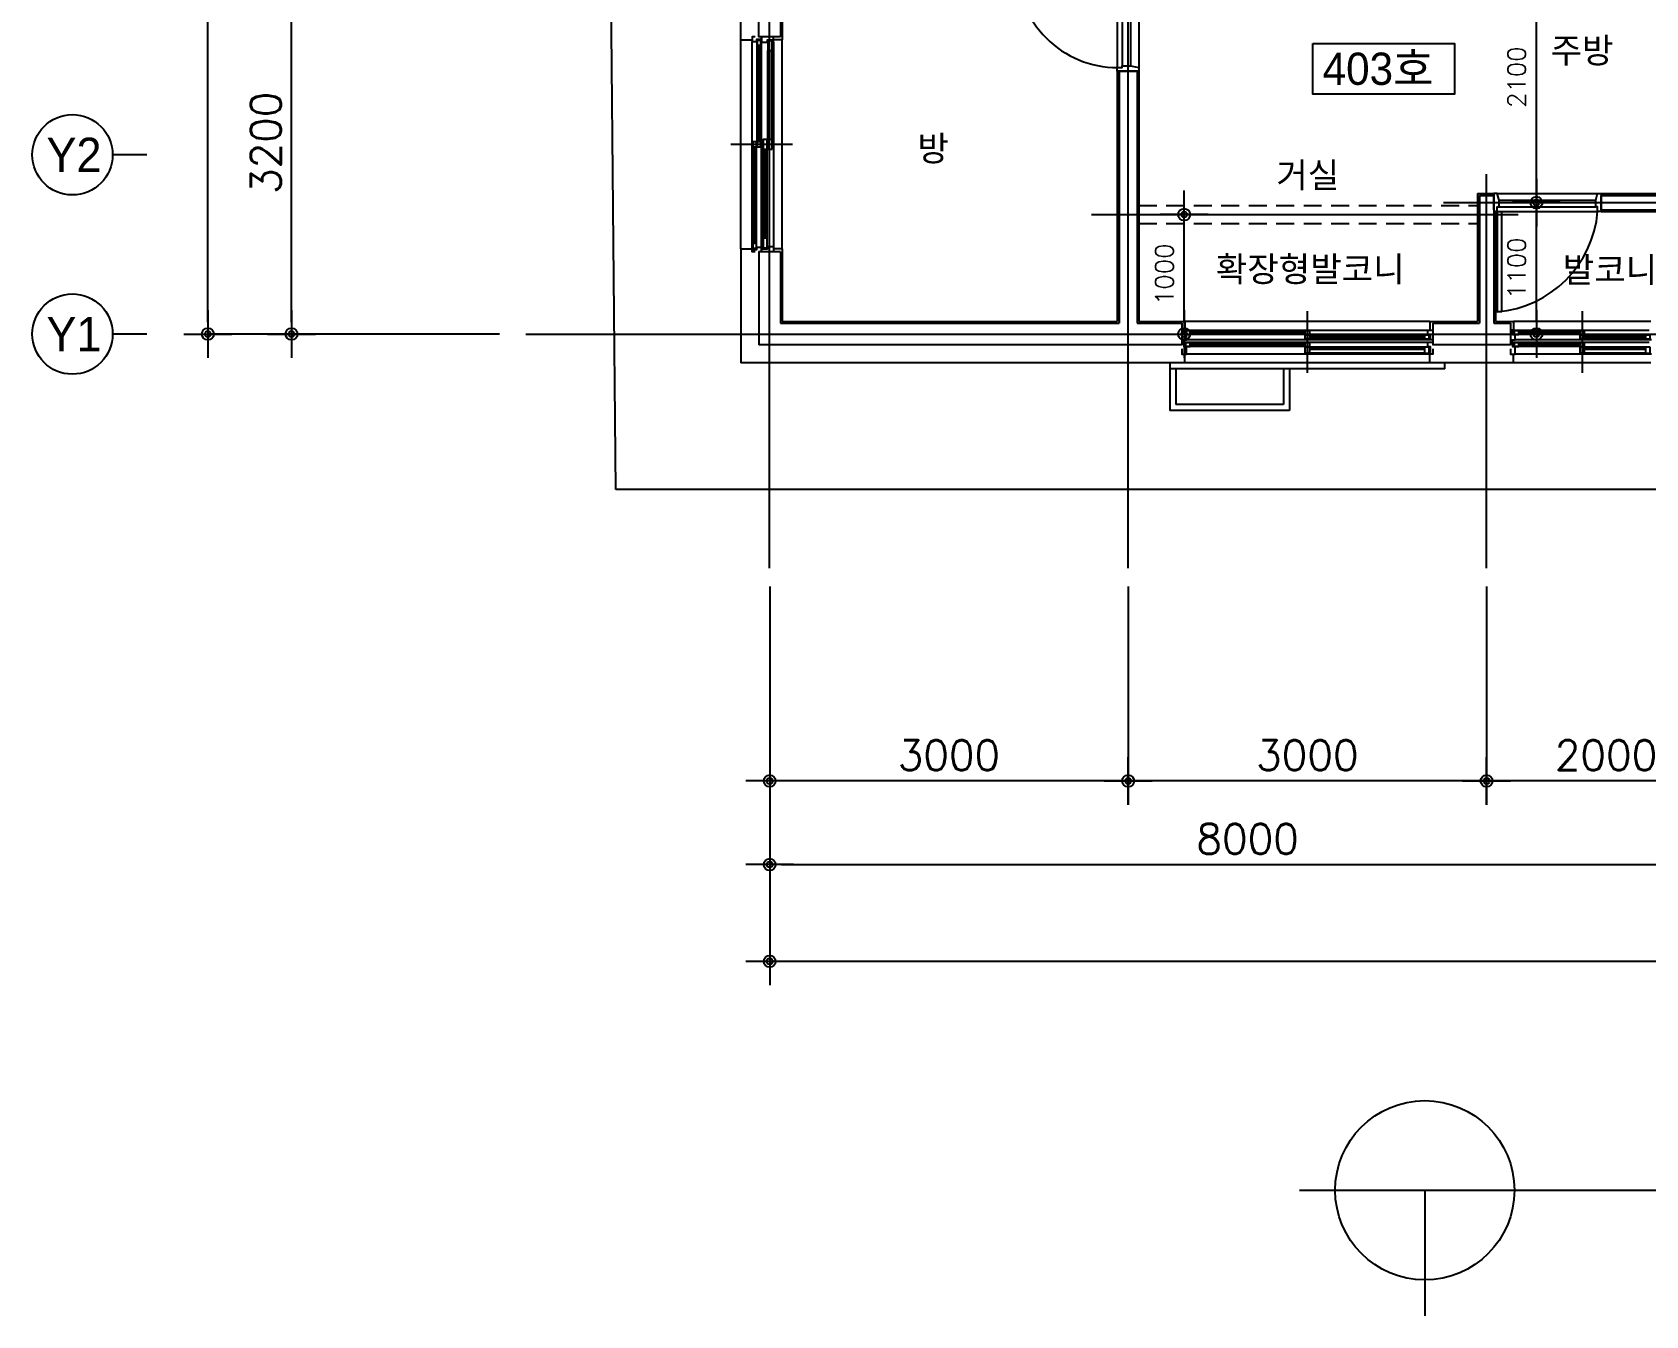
# Model space of a CAD drawing. Header units: millimetres. Extents: x 5537433 to 5830173, y -900794 to -778623.
# Drawn here: x 5621769 to 5635273, y -831370 to -820629 of the extents above; entities that cross this region are included whole.
import ezdxf
from ezdxf.enums import TextEntityAlignment as Align

# ---------------------------------------------------------------- set-up
doc = ezdxf.new("R2010")
doc.units = ezdxf.units.MM
doc.header["$LTSCALE"] = 100
doc.linetypes.add('CEN', pattern=[62, 60, -1, 0, -1])
doc.linetypes.add('HID', pattern=[2.3, 1.5, -0.8])
doc.layers.get('0').update_dxf_attribs({"linetype": 'CONTINUOUS'})
doc.layers.get('DEFPOINTS').update_dxf_attribs({"linetype": 'CONTINUOUS'})
for name, color, linetype in [('60', 60, 'CONTINUOUS'), ('CEN', 1, 'CEN'), ('COL', 2, 'CONTINUOUS'), ('DIM', 7, 'CONTINUOUS'), ('ETC', 6, 'CONTINUOUS'), ('FIN', 9, 'CONTINUOUS'), ('WID', 4, 'CONTINUOUS')]:
    doc.layers.add(name, color=color, linetype=linetype)
doc.styles.add('2', font='')
doc.styles.add('GHS', font='ROMANS.shx', dxfattribs={"bigfont": 'GHS.shx'})
doc.styles.get('2').set_extended_font_data('HYtbrB')
doc.dimstyles.get("Standard").update_dxf_attribs({"dimtxt": 0.18, "dimasz": 0.18, "dimexe": 0.18, "dimexo": 0.0625, "dimgap": 0.09, "dimtad": 0, "dimtih": 1, "dimtoh": 1, "dimdec": 4, "dimzin": 0, "dimdsep": 46, "dimtxsty": 'STANDARD', "dimcen": 0.09, "dimadec": 0, "dimazin": 0, "dimtfac": 1, "dimtdec": 4, "dimtofl": 0, "dimtmove": 0, "dimatfit": 3, "dimfxl": 1, "dimtolj": 1, "dimtzin": 0, "dimarcsym": 0})

# ---------------------------------------------------------------- blocks, each defined once
blk = doc.blocks.new('Z_DOT')
at = {"layer": 'DIM', "color": 7}
for p, q in [((0, -2), (0, 2)), ((-2, 0), (2, 0))]:
    blk.add_line(p, q, dxfattribs=at)
for radius in [0.5, 0.25]:
    blk.add_circle((0, 0), radius, dxfattribs=at)
blk = doc.blocks.new('*D55')
at = {"layer": 'DEFPOINTS', "color": 0, "linetype": 'Continuous', "transparency": 16777216}
for p in [(5627941, -825033), (5635941, -825033), (5635941, -827594)]:
    blk.add_point(p, dxfattribs=at)
at = {"layer": 'DIM', "color": 0, "linetype": 'Continuous', "lineweight": -2, "transparency": 16777216}
for p, q in [((5627941, -825333), (5627941, -827594)), ((5635941, -825333), (5635941, -827594)), ((5628041, -827594), (5635841, -827594))]:
    blk.add_line(p, q, dxfattribs=at)
at = {"layer": 'DIM', "color": 0, "linetype": 'Continuous', "lineweight": -2, "transparency": 16777216, "xscale": 100, "yscale": 100, "zscale": 100, "rotation": 180}
blk.add_blockref('Z_DOT', (5627941, -827594), dxfattribs=at)
at = {"layer": 'DIM', "color": 0, "linetype": 'Continuous', "lineweight": -2, "transparency": 16777216, "xscale": 100, "yscale": 100, "zscale": 100}
blk.add_blockref('Z_DOT', (5635941, -827594), dxfattribs=at)
at = {"layer": 'DIM', "color": 60, "linetype": 'Continuous', "transparency": 16777216, "insert": (5631941, -827379), "char_height": 250, "attachment_point": 5, "style": 'GHS'}
blk.add_mtext('\\A1;8000', dxfattribs=at)
blk = doc.blocks.new('*D56')
at = {"layer": 'DEFPOINTS', "color": 0, "linetype": 'Continuous', "transparency": 16777216}
for p in [(5627941, -824967), (5644341, -824967), (5627941, -828404)]:
    blk.add_point(p, dxfattribs=at)
at = {"layer": 'DIM', "color": 0, "linetype": 'Continuous', "lineweight": -2, "transparency": 16777216}
for p, q in [((5627941, -825267), (5627941, -828404)), ((5644341, -825267), (5644341, -828404)), ((5644241, -828404), (5628041, -828404))]:
    blk.add_line(p, q, dxfattribs=at)
at = {"layer": 'DIM', "color": 0, "linetype": 'Continuous', "lineweight": -2, "transparency": 16777216, "xscale": 100, "yscale": 100, "zscale": 100, "rotation": 180}
blk.add_blockref('Z_DOT', (5627941, -828404), dxfattribs=at)
at = {"layer": 'DIM', "color": 0, "linetype": 'Continuous', "lineweight": -2, "transparency": 16777216, "xscale": 100, "yscale": 100, "zscale": 100}
blk.add_blockref('Z_DOT', (5644341, -828404), dxfattribs=at)
at = {"layer": 'DIM', "color": 60, "linetype": 'Continuous', "transparency": 16777216, "insert": (5636141, -828189), "char_height": 250, "attachment_point": 5, "style": 'GHS'}
blk.add_mtext('\\A1;16400', dxfattribs=at)
blk = doc.blocks.new('*D57')
at = {"layer": 'DEFPOINTS', "color": 0, "linetype": 'Continuous', "transparency": 16777216}
for p in [(5627941, -824967), (5630941, -824967), (5627941, -826894)]:
    blk.add_point(p, dxfattribs=at)
at = {"layer": 'DIM', "color": 0, "linetype": 'Continuous', "lineweight": -2, "transparency": 16777216}
for p, q in [((5627941, -825267), (5627941, -826894)), ((5630941, -825267), (5630941, -826894)), ((5630841, -826894), (5628041, -826894))]:
    blk.add_line(p, q, dxfattribs=at)
at = {"layer": 'DIM', "color": 0, "linetype": 'Continuous', "lineweight": -2, "transparency": 16777216, "xscale": 100, "yscale": 100, "zscale": 100, "rotation": 180}
blk.add_blockref('Z_DOT', (5627941, -826894), dxfattribs=at)
at = {"layer": 'DIM', "color": 0, "linetype": 'Continuous', "lineweight": -2, "transparency": 16777216, "xscale": 100, "yscale": 100, "zscale": 100}
blk.add_blockref('Z_DOT', (5630941, -826894), dxfattribs=at)
at = {"layer": 'DIM', "color": 60, "linetype": 'Continuous', "transparency": 16777216, "insert": (5629441, -826679), "char_height": 250, "attachment_point": 5, "style": 'GHS'}
blk.add_mtext('\\A1;3000', dxfattribs=at)
blk = doc.blocks.new('*D58')
at = {"layer": 'DEFPOINTS', "color": 0, "linetype": 'Continuous', "transparency": 16777216}
for p in [(5623939, -819954), (5625980, -819954), (5625980, -823154)]:
    blk.add_point(p, dxfattribs=at)
at = {"layer": 'DIM', "color": 0, "linetype": 'Continuous', "lineweight": -2, "transparency": 16777216}
for p, q in [((5625680, -819954), (5623939, -819954)), ((5623939, -823054), (5623939, -820054)), ((5625680, -823154), (5623939, -823154))]:
    blk.add_line(p, q, dxfattribs=at)
at = {"layer": 'DIM', "color": 0, "linetype": 'Continuous', "lineweight": -2, "transparency": 16777216, "xscale": 100, "yscale": 100, "zscale": 100}
for p, rotation in [((5623939, -819954), 90), ((5623939, -823154), 270)]:
    blk.add_blockref('Z_DOT', p, dxfattribs=dict(at, rotation=rotation))
at = {"layer": 'DIM', "color": 60, "linetype": 'Continuous', "transparency": 16777216, "insert": (5623724, -821554), "char_height": 250, "attachment_point": 5, "rotation": 90, "style": 'GHS'}
blk.add_mtext('\\A1;3200', dxfattribs=at)
blk = doc.blocks.new('*D59')
at = {"layer": 'DEFPOINTS', "color": 0, "linetype": 'Continuous', "transparency": 16777216}
for p in [(5623239, -813554), (5625937, -813554), (5625937, -823154)]:
    blk.add_point(p, dxfattribs=at)
at = {"layer": 'DIM', "color": 0, "linetype": 'Continuous', "lineweight": -2, "transparency": 16777216}
for p, q in [((5625637, -813554), (5623239, -813554)), ((5623239, -823054), (5623239, -813654)), ((5625637, -823154), (5623239, -823154))]:
    blk.add_line(p, q, dxfattribs=at)
at = {"layer": 'DIM', "color": 0, "linetype": 'Continuous', "lineweight": -2, "transparency": 16777216, "xscale": 100, "yscale": 100, "zscale": 100}
for p, rotation in [((5623239, -813554), 90), ((5623239, -823154), 270)]:
    blk.add_blockref('Z_DOT', p, dxfattribs=dict(at, rotation=rotation))
at = {"layer": 'DIM', "color": 60, "linetype": 'Continuous', "transparency": 16777216, "insert": (5623024, -818354), "char_height": 250, "attachment_point": 5, "rotation": 90, "style": 'GHS'}
blk.add_mtext('\\A1;9600', dxfattribs=at)
blk = doc.blocks.new('*D69')
at = {"layer": 'DEFPOINTS', "color": 0, "linetype": 'Continuous', "transparency": 16777216}
for p in [(5630941, -824967), (5633941, -824967), (5630941, -826894)]:
    blk.add_point(p, dxfattribs=at)
at = {"layer": 'DIM', "color": 0, "linetype": 'Continuous', "lineweight": -2, "transparency": 16777216}
for p, q in [((5630941, -825267), (5630941, -826894)), ((5633941, -825267), (5633941, -826894)), ((5633841, -826894), (5631041, -826894))]:
    blk.add_line(p, q, dxfattribs=at)
at = {"layer": 'DIM', "color": 0, "linetype": 'Continuous', "lineweight": -2, "transparency": 16777216, "xscale": 100, "yscale": 100, "zscale": 100, "rotation": 180}
blk.add_blockref('Z_DOT', (5630941, -826894), dxfattribs=at)
at = {"layer": 'DIM', "color": 0, "linetype": 'Continuous', "lineweight": -2, "transparency": 16777216, "xscale": 100, "yscale": 100, "zscale": 100}
blk.add_blockref('Z_DOT', (5633941, -826894), dxfattribs=at)
at = {"layer": 'DIM', "color": 60, "linetype": 'Continuous', "transparency": 16777216, "insert": (5632441, -826679), "char_height": 250, "attachment_point": 5, "style": 'GHS'}
blk.add_mtext('\\A1;3000', dxfattribs=at)
blk = doc.blocks.new('*D70')
at = {"layer": 'DEFPOINTS', "color": 0, "linetype": 'Continuous', "transparency": 16777216}
for p in [(5633941, -824967), (5635941, -824967), (5633941, -826894)]:
    blk.add_point(p, dxfattribs=at)
at = {"layer": 'DIM', "color": 0, "linetype": 'Continuous', "lineweight": -2, "transparency": 16777216}
for p, q in [((5633941, -825267), (5633941, -826894)), ((5635941, -825267), (5635941, -826894)), ((5635841, -826894), (5634041, -826894))]:
    blk.add_line(p, q, dxfattribs=at)
at = {"layer": 'DIM', "color": 0, "linetype": 'Continuous', "lineweight": -2, "transparency": 16777216, "xscale": 100, "yscale": 100, "zscale": 100, "rotation": 180}
blk.add_blockref('Z_DOT', (5633941, -826894), dxfattribs=at)
at = {"layer": 'DIM', "color": 0, "linetype": 'Continuous', "lineweight": -2, "transparency": 16777216, "xscale": 100, "yscale": 100, "zscale": 100}
blk.add_blockref('Z_DOT', (5635941, -826894), dxfattribs=at)
at = {"layer": 'DIM', "color": 60, "linetype": 'Continuous', "transparency": 16777216, "insert": (5634941, -826679), "char_height": 250, "attachment_point": 5, "style": 'GHS'}
blk.add_mtext('\\A1;2000', dxfattribs=at)
blk = doc.blocks.new('*D161')
at = {"layer": 'DEFPOINTS', "color": 0, "linetype": 'Continuous', "transparency": 16777216}
for p in [(5631410, -822154), (5631410, -822154), (5631410, -823154)]:
    blk.add_point(p, dxfattribs=at)
at = {"layer": 'DIM', "color": 0, "linetype": 'Continuous', "lineweight": -2, "transparency": 16777216}
blk.add_line((5631410, -823054), (5631410, -822254), dxfattribs=at)
at = {"layer": 'DIM', "color": 0, "linetype": 'Continuous', "lineweight": -2, "transparency": 16777216, "xscale": 100, "yscale": 100, "zscale": 100}
for p, rotation in [((5631410, -822154), 90), ((5631410, -823154), 270)]:
    blk.add_blockref('Z_DOT', p, dxfattribs=dict(at, rotation=rotation))
at = {"layer": 'DIM', "color": 60, "linetype": 'Continuous', "transparency": 16777216, "insert": (5631245, -822654), "char_height": 150, "attachment_point": 5, "rotation": 90, "style": 'GHS'}
blk.add_mtext('\\A1;1000', dxfattribs=at)
blk = doc.blocks.new('*D282')
at = {"layer": 'DEFPOINTS', "color": 0, "linetype": 'Continuous', "transparency": 16777216}
for p in [(5634358, -822054), (5634358, -822054), (5634358, -823154)]:
    blk.add_point(p, dxfattribs=at)
at = {"layer": 'DIM', "color": 0, "linetype": 'Continuous', "lineweight": -2, "transparency": 16777216}
blk.add_line((5634358, -823054), (5634358, -822154), dxfattribs=at)
at = {"layer": 'DIM', "color": 0, "linetype": 'Continuous', "lineweight": -2, "transparency": 16777216, "xscale": 100, "yscale": 100, "zscale": 100}
for p, rotation in [((5634358, -822054), 90), ((5634358, -823154), 270)]:
    blk.add_blockref('Z_DOT', p, dxfattribs=dict(at, rotation=rotation))
at = {"layer": 'DIM', "color": 60, "linetype": 'Continuous', "transparency": 16777216, "insert": (5634193, -822604), "char_height": 150, "attachment_point": 5, "rotation": 90, "style": 'GHS'}
blk.add_mtext('\\A1;1100', dxfattribs=at)
blk = doc.blocks.new('*D283')
at = {"layer": 'DEFPOINTS', "color": 0, "linetype": 'Continuous', "transparency": 16777216}
for p in [(5634358, -819954), (5634358, -819954), (5634358, -822054)]:
    blk.add_point(p, dxfattribs=at)
at = {"layer": 'DIM', "color": 0, "linetype": 'Continuous', "lineweight": -2, "transparency": 16777216}
blk.add_line((5634358, -821954), (5634358, -820054), dxfattribs=at)
at = {"layer": 'DIM', "color": 0, "linetype": 'Continuous', "lineweight": -2, "transparency": 16777216, "xscale": 100, "yscale": 100, "zscale": 100}
for p, rotation in [((5634358, -819954), 90), ((5634358, -822054), 270)]:
    blk.add_blockref('Z_DOT', p, dxfattribs=dict(at, rotation=rotation))
at = {"layer": 'DIM', "color": 60, "linetype": 'Continuous', "transparency": 16777216, "insert": (5634193, -821004), "char_height": 150, "attachment_point": 5, "rotation": 90, "style": 'GHS'}
blk.add_mtext('\\A1;2100', dxfattribs=at)

msp = doc.modelspace()

# ---------------------------------------------------------------- linework, layer by layer
for p, q in [((5626653.4, -824454.1), (5626539.9, -812833.4)), ((5648714.8, -824454.1), (5626653.4, -824454.1))]:
    msp.add_line(p, q)
msp.add_lwpolyline([(5632487.5, -820723.2), (5633672.5, -820723.2), (5633672.5, -821148), (5632487.5, -821148)], close=True)
at = {"layer": 'CEN'}
for p, q in [((5627940.7, -825114.1), (5627940.7, -809327.4)), ((5630940.7, -825114.1), (5630940.7, -819676.1)), ((5633940.7, -825114.1), (5633940.7, -821817.2)), ((5633579.3, -822054.1), (5636226.6, -822054.1)), ((5633579.3, -822054.1), (5636226.6, -822054.1)), ((5630635.7, -822154.1), (5634205.5, -822154.1)), ((5625899.8, -823154.1), (5649337.9, -823154.1))]:
    msp.add_line(p, q, dxfattribs=at)
at = {"layer": 'COL'}
for p, q in [((5627850.7, -820666.6), (5627850.7, -818953.6)), ((5628030.7, -820054.1), (5628030.7, -820666.6)), ((5628030.7, -820666.6), (5627850.7, -820666.6)), ((5630865.7, -820954.1), (5630865.7, -823064.1)), ((5630865.7, -820954.1), (5631015.7, -820954.1)), ((5631015.7, -820954.1), (5631015.7, -823064.1)), ((5633880.7, -821994.1), (5633880.7, -823064.1)), ((5633880.7, -821994.1), (5634000.7, -821994.1)), ((5634000.7, -822114.1), (5634000.7, -821994.1)), ((5634000.7, -822114.1), (5634000.7, -823064.1)), ((5634000.7, -822114.1), (5634000.7, -822114.1)), ((5634900.7, -821994.1), (5635840.7, -821994.1)), ((5634900.7, -822114.1), (5634900.7, -821994.1)), ((5634900.7, -822114.1), (5635840.7, -822114.1)), ((5627850.7, -822466.6), (5627850.7, -823244.1)), ((5628030.7, -822466.6), (5627850.7, -822466.6)), ((5628030.7, -822466.6), (5628030.7, -823064.1)), ((5628030.7, -823064.1), (5630865.7, -823064.1)), ((5631015.7, -823064.1), (5631390.7, -823064.1)), ((5631390.7, -823064.1), (5631390.7, -823244.1)), ((5633490.7, -823064.1), (5633880.7, -823064.1)), ((5633490.7, -823064.1), (5633490.7, -823244.1)), ((5634000.7, -823064.1), (5634140.7, -823064.1)), ((5634140.7, -823064.1), (5634140.7, -823229.1)), ((5631390.7, -823244.1), (5627850.7, -823244.1)), ((5634140.7, -823244.1), (5633490.7, -823244.1)), ((5632374.1, -830319.7), (5640122.4, -830319.7)), ((5633424.1, -830319.7), (5633424.1, -831369.7))]:
    msp.add_line(p, q, dxfattribs=at)
msp.add_circle((5633424.1, -830319.7), 750, dxfattribs=at)
at = {"layer": 'DIM', "linetype": 'Continuous'}
for p, q in [((5622729.3, -821654.1), (5622441.3, -821654.1)), ((5622729.3, -823154.1), (5622441.3, -823154.1))]:
    msp.add_line(p, q, dxfattribs=at)
for centre in [(5622105.3, -821654.1), (5622105.3, -823154.1)]:
    msp.add_circle(centre, 336, dxfattribs=at)
at = {"layer": 'ETC'}
for p, q in [((5631290.7, -823394.1), (5631290.7, -823444.1)), ((5633590.7, -823444.1), (5631290.7, -823444.1)), ((5631290.7, -823444.1), (5631290.7, -823794.1)), ((5631340.7, -823444.1), (5631340.7, -823744.1)), ((5632240.7, -823444.1), (5632240.7, -823744.1)), ((5632290.7, -823444.1), (5632290.7, -823794.1)), ((5633590.7, -823444.1), (5633590.7, -823394.1)), ((5632290.7, -823794.1), (5631290.7, -823794.1)), ((5632240.7, -823744.1), (5631340.7, -823744.1))]:
    msp.add_line(p, q, dxfattribs=at)
at = {"layer": 'FIN'}
for p, q in [((5627700.7, -820691.6), (5627700.7, -818928.6)), ((5628045.7, -820069.1), (5628045.7, -820691.6)), ((5627700.7, -820691.6), (5627793.2, -820691.6)), ((5628045.7, -820691.6), (5627973.2, -820691.6)), ((5630850.7, -820954.1), (5630850.7, -823049.1)), ((5631030.7, -820954.1), (5631030.7, -823049.1)), ((5633865.7, -821979.1), (5633865.7, -823049.1)), ((5633865.7, -821979.1), (5634000.7, -821979.1)), ((5634900.7, -821979.1), (5635525.7, -821979.1)), ((5634015.7, -822129.1), (5634000.7, -822129.1)), ((5634015.7, -822129.1), (5634015.7, -823049.1)), ((5634900.7, -822129.1), (5635525.7, -822129.1)), ((5627700.7, -822441.6), (5627793.2, -822441.6)), ((5627700.7, -822441.6), (5627700.7, -823394.1)), ((5628045.7, -822441.6), (5627973.2, -822441.6)), ((5628045.7, -822441.6), (5628045.7, -823049.1)), ((5628045.7, -823049.1), (5630850.7, -823049.1)), ((5631030.7, -823049.1), (5631415.7, -823049.1)), ((5631415.7, -823049.1), (5631415.7, -823121.6)), ((5633465.7, -823049.1), (5633465.7, -823121.6)), ((5633465.7, -823049.1), (5633865.7, -823049.1)), ((5634015.7, -823049.1), (5634165.7, -823049.1)), ((5634165.7, -823049.1), (5634165.7, -823121.6)), ((5631415.7, -823394.1), (5631415.7, -823321.6)), ((5633465.7, -823394.1), (5633465.7, -823321.6)), ((5634165.7, -823394.1), (5634165.7, -823321.6)), ((5631415.7, -823394.1), (5627700.7, -823394.1)), ((5634165.7, -823394.1), (5633465.7, -823394.1))]:
    msp.add_line(p, q, dxfattribs=at)
at = {"layer": 'FIN', "linetype": 'HID'}
for p, q in [((5631030.7, -822079.1), (5633865.7, -822079.1)), ((5631030.7, -822229.1), (5633865.7, -822229.1))]:
    msp.add_line(p, q, dxfattribs=at)
at = {"layer": 'WID'}
for p, q in [((5630850.7, -820084.1), (5630850.7, -820924.1)), ((5631030.7, -820084.1), (5631030.7, -820924.1)), ((5630890.7, -820099.1), (5630890.7, -820909.1)), ((5630960.7, -820099.1), (5630960.7, -820909.1)), ((5627700.7, -822441.6), (5627700.7, -820691.6)), ((5627793.2, -822446.6), (5627793.2, -820706.6)), ((5627836.2, -821546.6), (5627836.2, -820696.6)), ((5627847.2, -821546.6), (5627847.2, -820736.6)), ((5627855.2, -821546.6), (5627855.2, -820736.6)), ((5627866.2, -821546.6), (5627866.2, -820736.6)), ((5627873.2, -822421.6), (5627873.2, -820711.6)), ((5627973.2, -820711.6), (5627973.2, -822421.6)), ((5628045.7, -822441.6), (5628045.7, -820691.6)), ((5627926.2, -821526.6), (5627926.2, -820781.6)), ((5627943.2, -821526.6), (5627943.2, -820781.6)), ((5627961.2, -821526.6), (5627961.2, -820781.6)), ((5628130.7, -821566.6), (5627615.7, -821566.6)), ((5627800.2, -822396.6), (5627800.2, -821546.6)), ((5627811.2, -822396.6), (5627811.2, -821586.6)), ((5627819.2, -822396.6), (5627819.2, -821586.6)), ((5627830.2, -822396.6), (5627830.2, -821586.6)), ((5627885.2, -822351.6), (5627885.2, -821606.6)), ((5627902.2, -822351.6), (5627902.2, -821606.6)), ((5627920.2, -822351.6), (5627920.2, -821606.6)), ((5634030.7, -821979.1), (5634870.7, -821979.1)), ((5634045.7, -822034.1), (5634855.7, -822034.1)), ((5634045.7, -822089.1), (5634855.7, -822089.1)), ((5634030.7, -822129.1), (5634870.7, -822129.1)), ((5633465.7, -823049.1), (5631415.7, -823049.1)), ((5632440.7, -822964.1), (5632440.7, -823479.1)), ((5635315.7, -823049.1), (5634165.7, -823049.1)), ((5634740.7, -822964.1), (5634740.7, -823479.1)), ((5631410.7, -823121.6), (5633450.7, -823121.6)), ((5632420.7, -823158.6), (5631420.7, -823158.6)), ((5632420.7, -823128.6), (5631460.7, -823128.6)), ((5632420.7, -823139.6), (5631460.7, -823139.6)), ((5632420.7, -823147.6), (5631460.7, -823147.6)), ((5633420.7, -823194.6), (5632420.7, -823194.6)), ((5633420.7, -823164.6), (5632460.7, -823164.6)), ((5633420.7, -823175.6), (5632460.7, -823175.6)), ((5633420.7, -823183.6), (5632460.7, -823183.6)), ((5634160.7, -823121.6), (5635300.7, -823121.6)), ((5634720.7, -823158.6), (5634170.7, -823158.6)), ((5634720.7, -823128.6), (5634210.7, -823128.6)), ((5634720.7, -823139.6), (5634210.7, -823139.6)), ((5634720.7, -823147.6), (5634210.7, -823147.6)), ((5635270.7, -823194.6), (5634720.7, -823194.6)), ((5635270.7, -823164.6), (5634760.7, -823164.6)), ((5635270.7, -823175.6), (5634760.7, -823175.6)), ((5635270.7, -823183.6), (5634760.7, -823183.6)), ((5631410.7, -823221.6), (5633450.7, -823221.6)), ((5632420.7, -823258.6), (5631420.7, -823258.6)), ((5633470.7, -823201.6), (5631430.7, -823201.6)), ((5633470.7, -823321.6), (5631430.7, -823321.6)), ((5632420.7, -823228.6), (5631460.7, -823228.6)), ((5632420.7, -823239.6), (5631460.7, -823239.6)), ((5632420.7, -823247.6), (5631460.7, -823247.6)), ((5633420.7, -823314.6), (5632420.7, -823314.6)), ((5633420.7, -823264.6), (5632460.7, -823264.6)), ((5633420.7, -823275.6), (5632460.7, -823275.6)), ((5633420.7, -823283.6), (5632460.7, -823283.6)), ((5634160.7, -823221.6), (5635300.7, -823221.6)), ((5634720.7, -823258.6), (5634170.7, -823258.6)), ((5635320.7, -823201.6), (5634180.7, -823201.6)), ((5635320.7, -823321.6), (5634180.7, -823321.6)), ((5634720.7, -823228.6), (5634210.7, -823228.6)), ((5634720.7, -823239.6), (5634210.7, -823239.6)), ((5634720.7, -823247.6), (5634210.7, -823247.6)), ((5635270.7, -823314.6), (5634720.7, -823314.6)), ((5635270.7, -823264.6), (5634760.7, -823264.6)), ((5635270.7, -823275.6), (5634760.7, -823275.6)), ((5635270.7, -823283.6), (5634760.7, -823283.6)), ((5633465.7, -823394.1), (5631415.7, -823394.1)), ((5635315.7, -823394.1), (5634165.7, -823394.1))]:
    msp.add_line(p, q, dxfattribs=at)
for points in [[(5630850.7, -820084.1), (5630010.7, -820084.1, 0.4142136), (5630850.7, -820924.1, 0.4142136)], [(5634030.7, -822129.1), (5634030.7, -822969.1, 0.3649024), (5634870.7, -822129.1, 0.4142136)]]:
    msp.add_lwpolyline(points, format="xyb", dxfattribs=at)
for points in [[(5627818.2, -820666.6), (5627793.2, -820666.6), (5627793.2, -820706.6), (5627833.2, -820706.6), (5627833.2, -820686.6), (5627873.2, -820686.6), (5627873.2, -820666.6), (5627848.2, -820666.6)], [(5634030.7, -822129.1), (5634065.7, -822129.1), (5634065.7, -822969.1), (5634030.7, -822969.1)], [(5627818.2, -822466.6), (5627793.2, -822466.6), (5627793.2, -822446.6), (5627833.2, -822446.6), (5627833.2, -822426.6), (5627873.2, -822426.6), (5627873.2, -822466.6), (5627848.2, -822466.6)], [(5631390.7, -823176.6), (5631390.7, -823201.6), (5631430.7, -823201.6), (5631430.7, -823161.6), (5631410.7, -823161.6), (5631410.7, -823121.6), (5631390.7, -823121.6), (5631390.7, -823146.6)], [(5633490.7, -823176.6), (5633490.7, -823201.6), (5633470.7, -823201.6), (5633470.7, -823161.6), (5633450.7, -823161.6), (5633450.7, -823121.6), (5633490.7, -823121.6), (5633490.7, -823146.6)], [(5634140.7, -823176.6), (5634140.7, -823201.6), (5634180.7, -823201.6), (5634180.7, -823161.6), (5634160.7, -823161.6), (5634160.7, -823121.6), (5634140.7, -823121.6), (5634140.7, -823146.6)], [(5631390.7, -823276.6), (5631390.7, -823321.6), (5631430.7, -823321.6), (5631430.7, -823261.6), (5631410.7, -823261.6), (5631410.7, -823221.6), (5631390.7, -823221.6), (5631390.7, -823246.6)], [(5633490.7, -823276.6), (5633490.7, -823321.6), (5633470.7, -823321.6), (5633470.7, -823261.6), (5633450.7, -823261.6), (5633450.7, -823221.6), (5633490.7, -823221.6), (5633490.7, -823246.6)], [(5634140.7, -823276.6), (5634140.7, -823321.6), (5634180.7, -823321.6), (5634180.7, -823261.6), (5634160.7, -823261.6), (5634160.7, -823221.6), (5634140.7, -823221.6), (5634140.7, -823246.6)]]:
    msp.add_lwpolyline(points, dxfattribs=at)
for points in [[(5627866.2, -820736.6), (5627866.2, -820696.6), (5627836.2, -820696.6), (5627836.2, -820736.6)], [(5627873.2, -820666.6), (5627873.2, -820711.6), (5627923.2, -820711.6), (5627923.2, -820691.6), (5627964.2, -820691.6), (5627964.2, -820711.6), (5627973.2, -820711.6), (5627973.2, -820666.6)], [(5627961.2, -820781.6), (5627961.2, -820701.6), (5627926.2, -820701.6), (5627926.2, -820781.6)], [(5630850.7, -820954.1), (5630850.7, -820924.1), (5630890.7, -820924.1), (5630890.7, -820909.1), (5630960.7, -820909.1), (5631030.7, -820924.1), (5631030.7, -820954.1)], [(5627830.2, -821586.6), (5627830.2, -821546.6), (5627800.2, -821546.6), (5627800.2, -821586.6)], [(5627866.2, -821586.6), (5627866.2, -821546.6), (5627836.2, -821546.6), (5627836.2, -821586.6)], [(5627920.2, -821606.6), (5627920.2, -821526.6), (5627885.2, -821526.6), (5627885.2, -821606.6)], [(5627961.2, -821606.6), (5627961.2, -821526.6), (5627926.2, -821526.6), (5627926.2, -821606.6)], [(5634000.7, -822129.1), (5634030.7, -822129.1), (5634030.7, -822089.1), (5634045.7, -822089.1), (5634045.7, -822034.1), (5634030.7, -821979.1), (5634000.7, -821979.1)], [(5634900.7, -822129.1), (5634870.7, -822129.1), (5634870.7, -822089.1), (5634855.7, -822089.1), (5634855.7, -822034.1), (5634870.7, -821979.1), (5634900.7, -821979.1)], [(5627920.2, -822431.6), (5627920.2, -822351.6), (5627885.2, -822351.6), (5627885.2, -822431.6)], [(5627830.2, -822436.6), (5627830.2, -822396.6), (5627800.2, -822396.6), (5627800.2, -822436.6)], [(5627873.2, -822466.6), (5627873.2, -822421.6), (5627882.2, -822421.6), (5627882.2, -822441.6), (5627923.2, -822441.6), (5627923.2, -822421.6), (5627973.2, -822421.6), (5627973.2, -822466.6)], [(5631460.7, -823128.6), (5631420.7, -823128.6), (5631420.7, -823158.6), (5631460.7, -823158.6)], [(5632460.7, -823128.6), (5632420.7, -823128.6), (5632420.7, -823158.6), (5632460.7, -823158.6)], [(5632460.7, -823164.6), (5632420.7, -823164.6), (5632420.7, -823194.6), (5632460.7, -823194.6)], [(5633460.7, -823164.6), (5633420.7, -823164.6), (5633420.7, -823194.6), (5633460.7, -823194.6)], [(5634210.7, -823128.6), (5634170.7, -823128.6), (5634170.7, -823158.6), (5634210.7, -823158.6)], [(5634760.7, -823128.6), (5634720.7, -823128.6), (5634720.7, -823158.6), (5634760.7, -823158.6)], [(5634760.7, -823164.6), (5634720.7, -823164.6), (5634720.7, -823194.6), (5634760.7, -823194.6)], [(5635310.7, -823164.6), (5635270.7, -823164.6), (5635270.7, -823194.6), (5635310.7, -823194.6)], [(5631460.7, -823228.6), (5631420.7, -823228.6), (5631420.7, -823258.6), (5631460.7, -823258.6)], [(5632460.7, -823228.6), (5632420.7, -823228.6), (5632420.7, -823258.6), (5632460.7, -823258.6)], [(5632460.7, -823264.6), (5632420.7, -823264.6), (5632420.7, -823314.6), (5632460.7, -823314.6)], [(5633460.7, -823264.6), (5633420.7, -823264.6), (5633420.7, -823314.6), (5633460.7, -823314.6)], [(5634210.7, -823228.6), (5634170.7, -823228.6), (5634170.7, -823258.6), (5634210.7, -823258.6)], [(5634760.7, -823228.6), (5634720.7, -823228.6), (5634720.7, -823258.6), (5634760.7, -823258.6)], [(5634760.7, -823264.6), (5634720.7, -823264.6), (5634720.7, -823314.6), (5634760.7, -823314.6)], [(5635310.7, -823264.6), (5635270.7, -823264.6), (5635270.7, -823314.6), (5635310.7, -823314.6)]]:
    msp.add_lwpolyline(points, close=True, dxfattribs=at)

# ---------------------------------------------------------------- texts
at = {"layer": '60', "style": '2'}
for s, height, p in [('주방', 210, (5634476.1, -820885.5)), ('403호', 270, (5632569.2, -821068.9)), ('방', 210, (5629177.8, -821705.5)), ('거실', 210, (5632181.2, -821928.9)), ('확장형발코니', 210, (5631674.6, -822715.6)), ('발코니', 210, (5634579.1, -822720.8))]:
    msp.add_text(s, height=height, dxfattribs=at).set_placement(p)
at = {"layer": '60', "linetype": 'Continuous', "style": '2'}
for s, p in [('Y2', (5622118.3, -821654.8)), ('Y1', (5622118.3, -823154.8))]:
    msp.add_text(s, height=288, dxfattribs=at).set_placement(p, align=Align.MIDDLE_CENTER)

# ---------------------------------------------------------------- dimensions: what is measured, and where the dimension line sits
at = {"layer": 'DIM', "linetype": 'Continuous'}
for base, p1, p2, picture, middle in [((5623239.3, -813554.1), (5625937.3, -823154.1), (5625937.3, -813554.1), '*D59', (5623024.3, -818354.1)), ((5623939.3, -819954.1), (5625979.8, -823154.1), (5625979.8, -819954.1), '*D58', (5623724.3, -821554.1))]:
    dim = msp.add_linear_dim(base=base, p1=p1, p2=p2, angle=90, dimstyle='STANDARD', override={"dimscale": 100, "dimtxt": 2.5, "dimasz": 1, "dimexe": 0, "dimexo": 3, "dimgap": 0.9, "dimtad": 1, "dimtih": 0, "dimtoh": 0, "dimdec": 0, "dimzin": 8, "dimtxsty": 'GHS', "dimblk1": 'Z_DOT', "dimblk2": 'Z_DOT', "dimsah": 1, "dimcen": 2.5, "dimclrt": 60, "dimtix": 1, "dimtofl": 1, "dimtmove": 2}, dxfattribs=at)
    dim.commit()
    dim.dimension.update_dxf_attribs({"geometry": picture, "text_midpoint": middle})
for p1, p2, picture, middle in [((5634357.9, -822054.1), (5634357.9, -819954.1), '*D283', (5634192.9, -821004.1)), ((5631409.5, -823154.1), (5631409.5, -822154.1), '*D161', (5631244.5, -822654.1)), ((5634357.9, -823154.1), (5634357.9, -822054.1), '*D282', (5634192.9, -822604.1))]:
    dim = msp.add_aligned_dim(p1=p1, p2=p2, distance=0, dimstyle='STANDARD', override={"dimscale": 100, "dimtxt": 1.5, "dimasz": 1, "dimexe": 0, "dimexo": 3, "dimgap": 0.9, "dimtad": 1, "dimtih": 0, "dimtoh": 0, "dimdec": 0, "dimzin": 8, "dimtxsty": 'GHS', "dimblk1": 'Z_DOT', "dimblk2": 'Z_DOT', "dimsah": 1, "dimcen": 2.5, "dimse1": 1, "dimse2": 1, "dimclrt": 60, "dimtix": 1, "dimtofl": 1, "dimtmove": 2}, dxfattribs=at)
    dim.commit()
    dim.dimension.update_dxf_attribs({"geometry": picture, "text_midpoint": middle})
for base, p1, p2, picture, middle in [((5627940.7, -828404.5), (5644340.7, -824967.2), (5627940.7, -824967.2), '*D56', (5636140.7, -828189.5)), ((5627940.7, -826894.5), (5630940.7, -824967.2), (5627940.7, -824967.2), '*D57', (5629440.7, -826679.5)), ((5635940.7, -827594.5), (5627940.7, -825033), (5635940.7, -825033), '*D55', (5631940.7, -827379.5)), ((5630940.7, -826894.5), (5633940.7, -824967.2), (5630940.7, -824967.2), '*D69', (5632440.7, -826679.5)), ((5633940.7, -826894.5), (5635940.7, -824967.2), (5633940.7, -824967.2), '*D70', (5634940.7, -826679.5))]:
    dim = msp.add_linear_dim(base=base, p1=p1, p2=p2, dimstyle='STANDARD', override={"dimscale": 100, "dimtxt": 2.5, "dimasz": 1, "dimexe": 0, "dimexo": 3, "dimgap": 0.9, "dimtad": 1, "dimtih": 0, "dimtoh": 0, "dimdec": 0, "dimzin": 8, "dimtxsty": 'GHS', "dimblk1": 'Z_DOT', "dimblk2": 'Z_DOT', "dimsah": 1, "dimcen": 2.5, "dimclrt": 60, "dimtix": 1, "dimtofl": 1, "dimtmove": 2}, dxfattribs=at)
    dim.commit()
    dim.dimension.update_dxf_attribs({"geometry": picture, "text_midpoint": middle})

doc.saveas('drawing.dxf')
